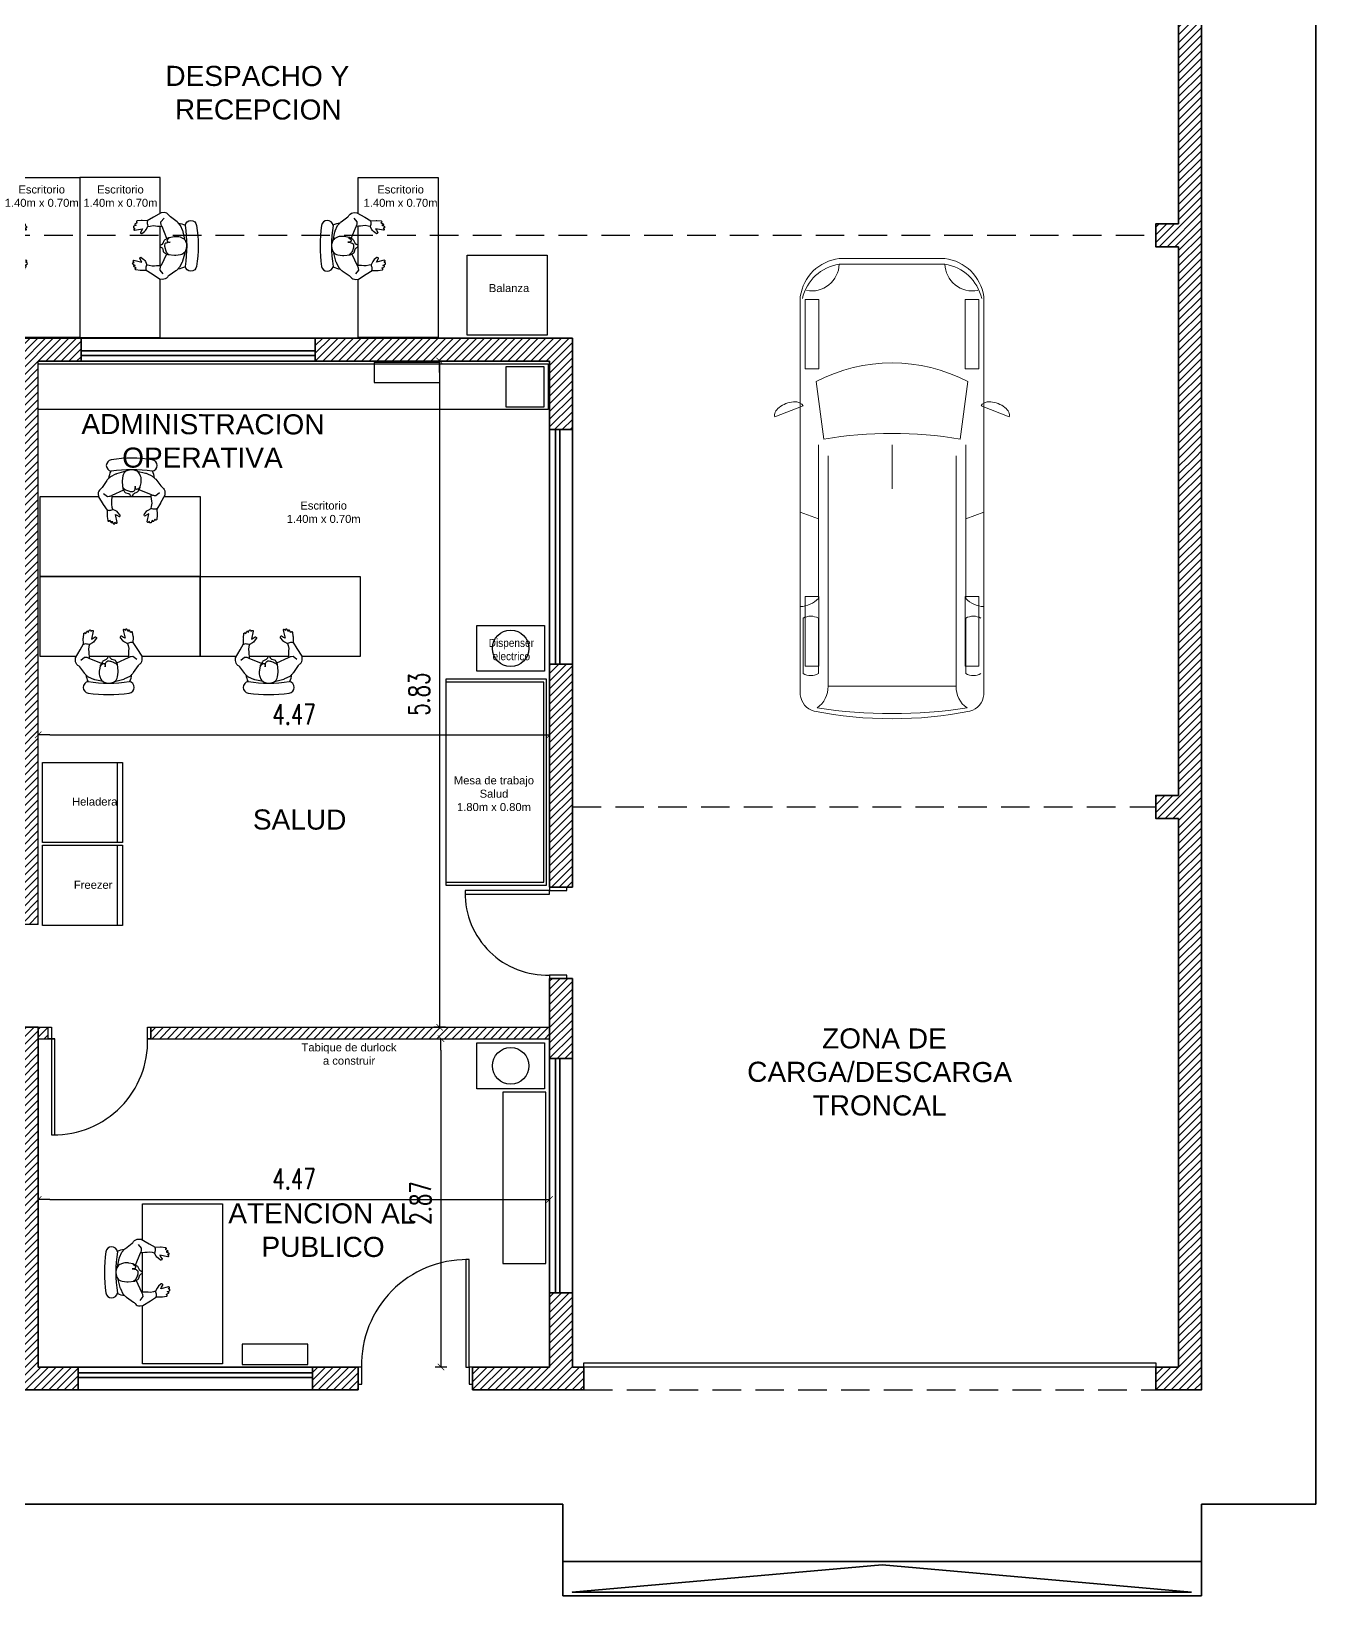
# Model space of a CAD drawing. Header units: millimetres. Extents: x 3046.5 to 3093.1, y 1438.1 to 1491.9.
# Drawn here: x 3081.73 to 3092.96, y 1439.12 to 1452.8 of the extents above; entities that cross this region are included whole.
import ezdxf

# ---------------------------------------------------------------- set-up
doc = ezdxf.new("R2010")
doc.units = ezdxf.units.MM
for name, pattern in [('AUDIT_I_201002150132-0', [0]), ('DASHED2', [0.375, 0.25, -0.125]), ('SOL - PB - Arquitectura$0$AUDIT_I_201002150132-0', [0])]:
    doc.linetypes.add(name, pattern=pattern)
for name, color, linetype, lineweight in [('- VA- Referencias', 2, 'Continuous', 0), ('hatch muros', 10, 'Continuous', 9), ('MUROS', 4, 'Continuous', 35)]:
    doc.layers.add(name, color=color, linetype=linetype, lineweight=lineweight)
doc.layers.add('000 - EQUIPAMIENTO', color=253, linetype='Continuous', lineweight=0, true_color=0xa1a1a1)
for name, color, linetype in [('carpinteria', 251, 'Continuous'), ('Cotas 2', 7, 'Continuous'), ('EQ - Mobiliario', 252, 'AUDIT_I_201002150132-0'), ('Inst AA', 160, 'AUDIT_I_201002150132-0'), ('Limitedpto', 1, 'Continuous'), ('Mobiliario', 251, 'Continuous'), ('Racks', 252, 'Continuous'), ('SOL - PB - Arquitectura$0$EQ - Mobiliario', 252, 'SOL - PB - Arquitectura$0$AUDIT_I_201002150132-0'), ('Tabiques', 10, 'Continuous'), ('Texto arq', 7, 'Continuous')]:
    doc.layers.add(name, color=color, linetype=linetype)
doc.styles.add('ARIAL', font='arial.ttf', dxfattribs={"width": 0.9})
doc.styles.add('COTAS', font='romans.shx', dxfattribs={"width": 0.7})
doc.styles.get("Standard").update_dxf_attribs({"font": 'arial.ttf'})
doc.dimstyles.new('100 ricki', dxfattribs={"dimtxt": 0.18, "dimasz": 0.1, "dimexe": 0.05, "dimexo": 0, "dimgap": 0.09, "dimtad": 1, "dimzin": 1, "dimdsep": 46, "dimtxsty": 'COTAS', "dimblk": 'COTA_N', "dimcen": 0.1, "dimse1": 1, "dimse2": 1, "dimclre": 256, "dimadec": 0, "dimazin": 0, "dimtfac": 1.388889, "dimtix": 1, "dimtmove": 2, "dimatfit": 3, "dimldrblk": 'COTA_N', "dimfxl": 1, "dimtolj": 1, "dimtzin": 4, "dimarcsym": 0})

# ---------------------------------------------------------------- blocks, each defined once
blk = doc.blocks.new('SOL - PB - Arquitectura$0$S11')
at = {"layer": 'SOL - PB - Arquitectura$0$EQ - Mobiliario'}
for points in [[(-0.05157, 0.353258), (-0.132673, 0.33131, 0.052358), (-0.142413, 0.327545), (-0.186929, 0.304734), (-0.211415, 0.281504, 0.053378), (-0.218314, 0.273397), (-0.259688, 0.212712, -0.078921), (-0.270449, 0.201298), (-0.274028, 0.198535, 0.253624), (-0.293316, 0.154953), (-0.291356, 0.13054), (-0.248933, 0.063996, 0.001509), (-0.24877, 0.063742), (-0.215435, 0.012144), (-0.215679, -0.033299, 0.039319), (-0.215104, -0.04113), (-0.209528, -0.077571, 0.271109), (-0.206347, -0.081494), (-0.202026, -0.083121, 0.56371), (-0.195302, -0.077831), (-0.194022, -0.074411), (-0.183012, -0.092915, 0.308624), (-0.178144, -0.095755), (-0.174821, -0.09552, 0.454858), (-0.170281, -0.089503), (-0.171597, -0.083247), (-0.161148, -0.103242, 0.307468), (-0.156198, -0.1059), (-0.150585, -0.105315, 0.419663), (-0.146141, -0.099731), (-0.146597, -0.092873), (-0.137417, -0.099456, 0.353703), (-0.131471, -0.101499), (-0.129802, -0.100891, 0.381475), (-0.126651, -0.095024), (-0.143368, -0.025513), (-0.130185, -0.031667), (-0.111054, -0.04281, 0.392799), (-0.104414, -0.041317), (-0.10084, -0.036105, 0.335675), (-0.101121, -0.030078), (-0.120712, -0.006551, 0.110367), (-0.137985, 0.006761), (-0.165212, 0.019472), (-0.170055, 0.037788), (-0.175656, 0.064976, 0.035291), (-0.172848, 0.142745)], [(0.048147, 0.35353), (0.121226, 0.337577, -0.052358), (0.13114, 0.334297), (0.176727, 0.313711), (0.202329, 0.291716, -0.053378), (0.20962, 0.283959), (0.253938, 0.22539, 0.078921), (0.265248, 0.21452), (0.268959, 0.211937, -0.253624), (0.290374, 0.16936), (0.289621, 0.14488), (0.250532, 0.076325, -0.001509), (0.250382, 0.076063), (0.219634, 0.022883), (0.222119, -0.022493, -0.039319), (0.221932, -0.030342), (0.21816, -0.067014, -0.271109), (0.215176, -0.07109), (0.210941, -0.072927, -0.56371), (0.203964, -0.067975), (0.202517, -0.064623), (0.192433, -0.083648, -0.308624), (0.187712, -0.086724), (0.184381, -0.086654, -0.454858), (0.179549, -0.080869), (0.180555, -0.074555), (0.171106, -0.095041, -0.307468), (0.166293, -0.09794), (0.160658, -0.097632, -0.419663), (0.155944, -0.092274), (0.156061, -0.085403), (0.147217, -0.09243, -0.353703), (0.141378, -0.094764), (0.139682, -0.09424, -0.381475), (0.136245, -0.088535), (0.149512, -0.018284), (0.136649, -0.025081), (0.118091, -0.037154, -0.392799), (0.111385, -0.03599), (0.107558, -0.030961, -0.335675), (0.107542, -0.024928), (0.125948, -0.000462, -0.110367), (0.142543, 0.013686), (0.16911, 0.027724), (0.173043, 0.046257), (0.177297, 0.073688, -0.035291), (0.170655, 0.151224)], [(-0.07161, 0.189774), (-0.172848, 0.142745, -0.136037), (-0.197574, 0.132634), (-0.212527, 0.130864), (-0.245783, 0.157093)], [(0.072112, 0.218185), (0.061747, 0.203843, -0.211627), (0.047748, 0.195681), (0.041131, 0.194946), (0.037744, 0.198336, -0.177498), (0.03196, 0.210828), (0.030915, 0.223496), (0.028353, 0.202562, -0.076282), (0.024248, 0.187959), (0.022908, 0.185009, -0.269675), (0.006512, 0.173362, -0.089564), (-0.011189, 0.174922), (-0.015424, 0.176078), (-0.042845, 0.184654), (-0.050929, 0.188121, -0.168212), (-0.075123, 0.210146), (-0.077121, 0.213814)], [(0.063464, 0.194726), (0.170655, 0.151224, 0.136037), (0.19585, 0.142345), (0.210872, 0.141315), (0.242793, 0.169152)], [(-0.218806, 0.016393), (-0.213085, 0.014459, 0.155319), (-0.182758, 0.013915), (-0.1648, 0.019279)], [(0.22279, 0.027293), (0.217172, 0.025079, -0.155319), (0.186909, 0.02304), (0.168708, 0.027511)]]:
    blk.add_lwpolyline(points, format="xyb", dxfattribs=at)
blk.add_lwpolyline([(0.002661, 0.135074), (0.005335, 0.137595, 0.128039), (0.01069, 0.146133), (0.011418, 0.148443, -0.219355), (0.022675, 0.160837), (0.045486, 0.170524, 0.17095), (0.055296, 0.179485), (0.072256, 0.21113, 0.07568), (0.074268, 0.216804), (0.081365, 0.253736, 0.047493), (0.082263, 0.263171), (0.082263, 0.288818, 0.10638), (0.077837, 0.309385), (0.067976, 0.331235, 0.20273), (0.039396, 0.357691), (0.021476, 0.364167, 0.135751), (-0.005104, 0.366216), (-0.033512, 0.360667, 0.197051), (-0.065203, 0.339812), (-0.069253, 0.333888, 0.116404), (-0.077514, 0.312455), (-0.083155, 0.271268, 0.060301), (-0.083344, 0.259253), (-0.07753, 0.203977, 0.09676), (-0.075281, 0.196645), (-0.063687, 0.174943, 0.215466), (-0.050631, 0.164899), (-0.030294, 0.16011), (-0.0272, 0.158969, -0.197631), (-0.015998, 0.148671), (-0.014185, 0.144792, 0.157943), (-0.005778, 0.135775), (-0.003197, 0.134342, 0.326668)], format="xyb", close=True, dxfattribs=at)
blk.add_lwpolyline([(0, 0.367213), (-0.001653, 0.366766)], dxfattribs=at)
for centre, radius, start, end in [((-0.171802, 0.404209), 0.0508, 98.455473, 261.544527), ((0, -0.751491), 1.2192, 81.544527, 98.455473), ((0.171802, 0.404209), 0.0508, 278.455473, 81.544527), ((-0.00143, 0.264479), 0.203175, 153.61801, 172.948325), ((0, -0.851987), 1.2192, 81.544527, 98.455473), ((-0.00143, 0.264479), 0.203175, 8.377378, 26.212212)]:
    blk.add_arc(centre, radius, start, end, dxfattribs=at)
blk = doc.blocks.new('SOL - PB - Arquitectura$0$escritorio_1.40x0.80')
at = {"layer": 'SOL - PB - Arquitectura$0$EQ - Mobiliario'}
for points in [[(0, 0.315978), (0, 0), (-0.7, 0), (-0.7, 1.4), (0, 1.4), (0, 0.890842)], [(0, 0.771842), (0, 0.428037)]]:
    blk.add_lwpolyline(points, dxfattribs=at)
at = {"layer": 'SOL - PB - Arquitectura$0$EQ - Mobiliario', "rotation": 270}
blk.add_blockref('SOL - PB - Arquitectura$0$S11', (-0.133713, 0.599231), dxfattribs=at)
blk = doc.blocks.new('KANGOO')
for p, q in [((-2.737242, 0.778598), (-2.641047, 1.024974)), ((-3.693404, 0.802572), (-0.209641, 0.802572)), ((-1.806992, 0.802572), (-1.748256, 0.644637)), ((-2.95039, 0.663322), (-2.446906, 0.59575)), ((-1.053335, 0.644637), (-2.395262, 0.644637)), ((-2.301043, 0.56033), (-0.284925, 0.56033)), ((-0.87977, 0.644637), (-0.395769, 0.644637)), ((-0.284925, 0.56033), (-0.284925, -0.56033)), ((-4.026429, -0.462854), (-4.026429, 0.462854)), ((-3.976895, -0.462854), (-3.976895, 0.462854)), ((-2.397163, 0), (-2.010839, 0)), ((-2.95039, -0.663322), (-2.446906, -0.59575)), ((-1.053335, -0.644637), (-2.395262, -0.644637)), ((-2.301043, -0.56033), (-0.284925, -0.56033)), ((-1.806992, -0.802572), (-1.748256, -0.644637)), ((-0.87977, -0.644637), (-0.395769, -0.644637)), ((-3.693404, -0.802572), (-0.209641, -0.802572)), ((-2.737242, -0.778598), (-2.641047, -1.024974)), ((-0.87977, -0.778172), (-0.395769, -0.778172))]:
    blk.add_line(p, q)
for points in [[(-3.668093, 0.64), (-3.060934, 0.64), (-3.060934, 0.76), (-3.668093, 0.76)], [(-1.068093, 0.64), (-0.460934, 0.64), (-0.460934, 0.76), (-1.068093, 0.76)], [(-3.668093, -0.64), (-3.060934, -0.64), (-3.060934, -0.76), (-3.668093, -0.76)], [(-1.068093, -0.64), (-0.460934, -0.64), (-0.460934, -0.76), (-1.068093, -0.76)]]:
    blk.add_lwpolyline(points, close=True)
for centre, radius, start, end in [((-3.636227, 0.413431), 0.39332, 98.358775, 172.781316), ((-3.590371, 0.402664), 0.391182, 102.848735, 171.148873), ((-3.982819, 0.703646), 0.240865, 271.40927, 10.889441), ((-1.212605, 0.812641), 0.231499, 313.471147, 357.507289), ((-0.763087, 0.711405), 0.134436, 150.221317, 209.778683), ((-0.512453, 0.711405), 0.134436, 330.221317, 29.778683), ((-0.224226, 0.641384), 0.161847, 14.410273, 84.829528), ((-1.670208, 0), 1.441826, 152.609224, 207.390776), ((1.182271, 0), 3.67775, 170.677721, 189.322279), ((-0.277682, 0.783297), 0.223085, 268.139402, 325.204357), ((-4.475079, 0), 4.429438, 351.483249, 8.516751), ((-3.477162, 0), 3.477162, 348.694533, 11.305467), ((-3.636227, -0.413431), 0.39332, 187.218684, 261.641225), ((-3.590371, -0.402664), 0.391182, 188.851127, 257.151265), ((-3.982819, -0.703646), 0.240865, 349.110559, 88.59073), ((-1.212605, -0.812641), 0.231499, 2.492711, 46.528853), ((-0.763087, -0.711405), 0.134436, 150.221317, 209.778683), ((-0.512453, -0.711405), 0.134436, 330.221317, 29.778683), ((-0.277682, -0.783297), 0.223085, 34.795643, 91.860598), ((-0.224226, -0.641384), 0.161847, 275.170472, 345.589727)]:
    blk.add_arc(centre, radius, start, end)
at = {"extrusion": (0, 0, -1)}
blk.add_ellipse((-2.689144, 0.901786), major_axis=(-0.048098, -0.123188), ratio=0.551973, start_param=0, end_param=3.141592654, dxfattribs=at)
blk.add_ellipse((-2.689144, -0.901786), major_axis=(-0.048098, 0.123188), ratio=0.551973, start_param=0, end_param=3.141592654)
blk = doc.blocks.new('mesa_trabajo_1.80x.83')
blk.add_lwpolyline([(0, 0.88), (-1.8, 0.88), (-1.8, 0), (0, 0)], close=True)
blk.add_lwpolyline([(-1.775, 0.88), (-1.775, 0.025), (-0.025, 0.025), (-0.025, 0.88)])
blk = doc.blocks.new('COTA_N')
for p, q in [((-1, 0), (0, 0)), ((0, 0.5), (0, -0.5))]:
    blk.add_line(p, q)
at = {"const_width": 0.065}
blk.add_lwpolyline([(0.141421, 0.141421), (0.282843, 0.282843), (0, 0), (-0.141421, -0.141421), (-0.282843, -0.282843)], dxfattribs=at)
blk = doc.blocks.new('*D29')
at = {"layer": 'Cotas 2', "color": 0, "lineweight": -2, "ltscale": 0.01}
blk.add_line((3085.299737, 1449.819109), (3085.299737, 1444.190952), dxfattribs=at)
at = {"layer": 'Cotas 2', "color": 0, "lineweight": -2, "ltscale": 0.01, "xscale": 0.1, "yscale": 0.1, "zscale": 0.1}
for p, rotation in [((3085.299737, 1449.919109), 90), ((3085.299737, 1444.090952), 270)]:
    blk.add_blockref('COTA_N', p, dxfattribs=dict(at, rotation=rotation))
at = {"layer": 'Cotas 2', "color": 0, "ltscale": 0.01, "insert": (3085.119737, 1447.00503), "char_height": 0.18, "attachment_point": 5, "rotation": 90, "style": 'COTAS'}
blk.add_mtext('\\A1;5.83', dxfattribs=at)
blk = doc.blocks.new('*D30')
at = {"layer": 'Cotas 2', "color": 0, "lineweight": -2, "ltscale": 0.01}
blk.add_line((3081.887654, 1446.6491), (3086.162289, 1446.6491), dxfattribs=at)
at = {"layer": 'Cotas 2', "color": 0, "lineweight": -2, "ltscale": 0.01, "xscale": 0.1, "yscale": 0.1, "zscale": 0.1, "rotation": 180}
blk.add_blockref('COTA_N', (3081.787654, 1446.6491), dxfattribs=at)
at = {"layer": 'Cotas 2', "color": 0, "lineweight": -2, "ltscale": 0.01, "xscale": 0.1, "yscale": 0.1, "zscale": 0.1}
blk.add_blockref('COTA_N', (3086.262289, 1446.6491), dxfattribs=at)
at = {"layer": 'Cotas 2', "color": 0, "ltscale": 0.01, "insert": (3084.024972, 1446.8291), "char_height": 0.18, "attachment_point": 5, "style": 'COTAS'}
blk.add_mtext('\\A1;4.47', dxfattribs=at)
blk = doc.blocks.new('*D31')
at = {"layer": 'Cotas 2', "color": 0, "lineweight": -2, "ltscale": 0.01}
blk.add_line((3085.311479, 1443.890952), (3085.311479, 1441.219109), dxfattribs=at)
at = {"layer": 'Cotas 2', "color": 0, "lineweight": -2, "ltscale": 0.01, "xscale": 0.1, "yscale": 0.1, "zscale": 0.1}
for p, rotation in [((3085.311479, 1443.990952), 90), ((3085.311479, 1441.119109), 270)]:
    blk.add_blockref('COTA_N', p, dxfattribs=dict(at, rotation=rotation))
at = {"layer": 'Cotas 2', "color": 0, "ltscale": 0.01, "insert": (3085.131479, 1442.55503), "char_height": 0.18, "attachment_point": 5, "rotation": 90, "style": 'COTAS'}
blk.add_mtext('\\A1;2.87', dxfattribs=at)
blk = doc.blocks.new('*D25')
at = {"layer": 'Cotas 2', "color": 0, "lineweight": -2, "ltscale": 0.01}
blk.add_line((3081.887654, 1442.585107), (3086.162289, 1442.585107), dxfattribs=at)
at = {"layer": 'Cotas 2', "color": 0, "lineweight": -2, "ltscale": 0.01, "xscale": 0.1, "yscale": 0.1, "zscale": 0.1, "rotation": 180}
blk.add_blockref('COTA_N', (3081.787654, 1442.585107), dxfattribs=at)
at = {"layer": 'Cotas 2', "color": 0, "lineweight": -2, "ltscale": 0.01, "xscale": 0.1, "yscale": 0.1, "zscale": 0.1}
blk.add_blockref('COTA_N', (3086.262289, 1442.585107), dxfattribs=at)
at = {"layer": 'Cotas 2', "color": 0, "ltscale": 0.01, "insert": (3084.024972, 1442.765107), "char_height": 0.18, "attachment_point": 5, "style": 'COTAS'}
blk.add_mtext('\\A1;4.47', dxfattribs=at)

msp = doc.modelspace()

# ---------------------------------------------------------------- hatches: boundary and pattern name
at = {"layer": 'hatch muros'}
h = msp.add_hatch(dxfattribs=at)
h.set_pattern_fill('ANSI31', color=252, scale=0.015)
h.set_pattern_definition([(45, (3047.66479, 1449.08229), (-0.03367596, 0.03367596), [])])
h.paths.add_polyline_path([(3069.815, 1479.045), (3069.815, 1476.119), (3069.415, 1476.119), (3069.415, 1475.919), (3069.815, 1475.919), (3069.815, 1471.119), (3069.415, 1471.119), (3069.415, 1470.919), (3069.815, 1470.919), (3069.815, 1466.119), (3069.415, 1466.119), (3069.415, 1465.919), (3069.815, 1465.919), (3069.815, 1461.119), (3069.415, 1461.119), (3069.415, 1460.919), (3069.815, 1460.919), (3069.815, 1456.119), (3069.415, 1456.119), (3069.415, 1455.919), (3069.815, 1455.919), (3069.815, 1452.524), (3070.015, 1452.541), (3070.015, 1455.919), (3070.215, 1455.919), (3070.215, 1456.119), (3070.015, 1456.119), (3070.015, 1460.919), (3070.215, 1460.919), (3070.215, 1461.119), (3070.015, 1461.119), (3070.015, 1465.919), (3070.215, 1465.919), (3070.215, 1466.119), (3070.015, 1466.119), (3070.015, 1470.919), (3070.215, 1470.919), (3070.215, 1471.119), (3070.015, 1471.119), (3070.015, 1475.919), (3070.215, 1475.919), (3070.215, 1476.119), (3070.015, 1476.119), (3070.015, 1479.042)])
h.paths.add_polyline_path([(3047.665, 1449.082), (3047.665, 1479.284), (3047.865, 1479.281), (3047.865, 1476.119), (3048.065, 1476.119), (3048.065, 1475.919), (3047.865, 1475.919), (3047.865, 1471.119), (3048.065, 1471.119), (3048.065, 1470.919), (3047.865, 1470.919), (3047.865, 1466.119), (3048.065, 1466.119), (3048.065, 1465.919), (3047.865, 1465.919), (3047.865, 1461.119), (3048.065, 1461.119), (3048.065, 1460.919), (3047.865, 1460.919), (3047.865, 1456.119), (3048.065, 1456.119), (3048.065, 1455.919), (3047.865, 1455.919), (3047.865, 1451.119), (3048.065, 1451.119), (3048.065, 1450.919), (3047.865, 1450.919), (3047.865, 1449.082)])
h.paths.add_polyline_path([(3091.765, 1478.808), (3091.965, 1478.806), (3091.965, 1449.082), (3091.765, 1449.082), (3091.765, 1450.919), (3091.565, 1450.919), (3091.565, 1451.119), (3091.765, 1451.119), (3091.765, 1455.919), (3091.565, 1455.919), (3091.565, 1456.119), (3091.765, 1456.119), (3091.765, 1460.919), (3091.565, 1460.919), (3091.565, 1461.119), (3091.765, 1461.119), (3091.765, 1465.919), (3091.565, 1465.919), (3091.565, 1466.119), (3091.765, 1466.119), (3091.765, 1470.919), (3091.565, 1470.919), (3091.565, 1471.119), (3091.765, 1471.119), (3091.765, 1475.919), (3091.565, 1475.919), (3091.565, 1476.119), (3091.765, 1476.119)])
at = {"layer": 'hatch muros', "ltscale": 10}
h = msp.add_hatch(dxfattribs=at)
h.set_pattern_fill('ANSI31', color=252, scale=0.015)
h.set_pattern_definition([(45, (3047.66479, 1440.91911), (-0.03367596, 0.03367596), [])])
h.paths.add_polyline_path([(3053.067, 1440.919), (3053.067, 1441.119), (3057.688, 1441.119), (3057.688, 1444.091), (3057.888, 1444.091), (3057.888, 1441.119), (3059.488, 1441.119), (3059.488, 1443.941), (3058.638, 1443.941), (3058.638, 1444.091), (3059.638, 1444.091), (3059.638, 1441.119), (3064.412, 1441.119), (3064.412, 1440.919)])
h.paths.add_polyline_path([(3079.807, 1449.919), (3079.807, 1450.119), (3080.038, 1450.119), (3080.038, 1448.319), (3081.638, 1448.319), (3081.638, 1449.919), (3080.788, 1449.919), (3080.788, 1450.119), (3082.162, 1450.119), (3082.162, 1449.919), (3081.788, 1449.919), (3081.788, 1445.619), (3081.787, 1445.619), (3081.787, 1445.519), (3081.788, 1445.519), (3081.788, 1444.991), (3081.638, 1444.991), (3081.638, 1445.419), (3080.038, 1445.419), (3080.038, 1444.992), (3079.838, 1444.992), (3079.838, 1445.619), (3081.638, 1445.619), (3081.638, 1446.59), (3080.788, 1446.59), (3080.788, 1446.79), (3081.638, 1446.79), (3081.638, 1448.169), (3080.038, 1448.169), (3080.038, 1446.419), (3079.838, 1446.419), (3079.838, 1449.919)])
h.paths.add_polyline_path([(3079.727, 1440.919), (3079.727, 1441.119), (3079.838, 1441.119), (3079.838, 1444.091), (3080.038, 1444.091), (3080.038, 1441.119), (3081.638, 1441.119), (3081.638, 1443.941), (3080.788, 1443.941), (3080.788, 1444.091), (3081.788, 1444.091), (3081.788, 1441.119), (3082.138, 1441.119), (3082.138, 1440.919)])
h.paths.add_polyline_path([(3047.665, 1449.082), (3047.865, 1449.082), (3047.865, 1446.119), (3048.065, 1446.119), (3048.065, 1445.919), (3047.865, 1445.919), (3047.865, 1441.119), (3048.065, 1441.119), (3048.065, 1440.919), (3047.665, 1440.919)])
h.paths.add_polyline_path([(3084.212, 1449.919), (3084.212, 1450.119), (3086.462, 1450.119), (3086.462, 1449.319), (3086.262, 1449.319), (3086.262, 1449.919), (3084.212, 1449.919)])
h.paths.add_polyline_path([(3085.588, 1440.919), (3085.588, 1441.119), (3086.262, 1441.119), (3086.262, 1441.769), (3086.462, 1441.769), (3086.462, 1441.119), (3086.562, 1441.119), (3086.562, 1440.919)])
h.paths.add_polyline_path([(3075.257, 1440.919), (3075.257, 1441.119), (3075.357, 1441.119), (3075.357, 1441.769), (3075.557, 1441.769), (3075.557, 1441.119), (3076.227, 1441.119), (3076.227, 1440.919)])
h.paths.add_polyline_path([(3075.357, 1446.019), (3075.357, 1443.819), (3075.557, 1443.819), (3075.557, 1447.269), (3075.357, 1447.269)])
h.paths.add_polyline_path([(3075.357, 1449.319), (3075.357, 1450.119), (3076.157, 1450.119), (3076.157, 1449.919), (3075.557, 1449.919), (3075.557, 1449.319)])
h.paths.add_polyline_path([(3086.262, 1445.317), (3086.262, 1447.269), (3086.462, 1447.269), (3086.462, 1445.317)])
h.paths.add_polyline_path([(3086.262, 1443.819), (3086.262, 1444.517), (3086.462, 1444.517), (3086.462, 1443.819)])
h.paths.add_polyline_path([(3077.157, 1449.919), (3077.157, 1450.119), (3077.757, 1450.119), (3077.757, 1449.919), (3077.157, 1449.919)])
h.paths.add_polyline_path([(3077.227, 1440.919), (3077.227, 1441.119), (3077.677, 1441.119), (3077.677, 1440.919)])
h.paths.add_polyline_path([(3084.188, 1440.919), (3084.188, 1441.119), (3084.588, 1441.119), (3084.588, 1440.919)])
at = {"layer": 'hatch muros'}
h = msp.add_hatch(dxfattribs=at)
h.set_pattern_fill('ANSI31', color=252, scale=0.015)
h.set_pattern_definition([(45, (3091.56479, 1440.91911), (-0.03367596, 0.03367596), [])])
h.paths.add_polyline_path([(3091.565, 1446.019), (3091.565, 1446.119), (3091.765, 1446.119), (3091.765, 1449.082), (3091.965, 1449.082), (3091.965, 1440.919), (3091.565, 1440.919), (3091.565, 1441.119), (3091.765, 1441.119), (3091.765, 1445.919), (3091.565, 1445.919)])
at = {"layer": 'Tabiques', "ltscale": 10}
h = msp.add_hatch(dxfattribs=at)
h.set_pattern_fill('ANSI31', color=256, scale=0.015)
h.set_pattern_definition([(45, (550.864274, 2479.568016), (-0.03367596045, 0.03367596045), [])])
h.paths.add_polyline_path([(3081.874, 1444.091), (3081.788, 1444.091), (3081.788, 1443.991), (3081.874, 1443.991)])
h.paths.add_polyline_path([(3086.262, 1444.091), (3082.774, 1444.091), (3082.774, 1443.991), (3086.262, 1443.991)])

# ---------------------------------------------------------------- linework, layer by layer
at = {"color": 8, "linetype": 'DASHED2'}
for p, q in [((3070.215, 1451.019), (3091.565, 1451.019)), ((3086.462, 1446.019), (3091.565, 1446.019)), ((3086.562, 1440.919), (3091.605, 1440.919))]:
    msp.add_line(p, q, dxfattribs=at)
msp.add_lwpolyline([(3080.81, 1450.119), (3082.06, 1450.119)])
at = {"color": 4, "ltscale": 10}
for points in [[(3081.788, 1444.991), (3081.788, 1449.919)], [(3081.788, 1444.991), (3081.638, 1444.991)]]:
    msp.add_lwpolyline(points, dxfattribs=at)
at = {"color": 2}
for points in [[(3085.522, 1445.287), (3085.522, 1445.257), (3086.262, 1445.257), (3086.262, 1445.287)], [(3086.262, 1445.317), (3086.262, 1445.287), (3086.412, 1445.287), (3086.412, 1445.317)], [(3086.262, 1444.547), (3086.262, 1444.517), (3086.412, 1444.517), (3086.412, 1444.547)], [(3085.558, 1442.059), (3085.528, 1442.059), (3085.528, 1441.119), (3085.558, 1441.119)], [(3084.618, 1441.119), (3084.588, 1441.119), (3084.588, 1440.969), (3084.618, 1440.969)], [(3085.588, 1441.119), (3085.558, 1441.119), (3085.558, 1440.969), (3085.588, 1440.969)], [(3086.562, 1441.157), (3091.565, 1441.157), (3091.565, 1441.119), (3086.562, 1441.119)]]:
    msp.add_lwpolyline(points, close=True, dxfattribs=at)
at = {"color": 1}
for centre, radius, start, end in [((3086.24, 1445.265), 0.718, 179.4014, 271.7719), ((3085.535, 1441.141), 0.918, 89.5318, 181.3899)]:
    msp.add_arc(centre, radius, start, end, dxfattribs=at)
at = {"layer": 'carpinteria'}
for p, q in [((3082.06, 1450.119), (3082.162, 1450.119)), ((3084.212, 1450.119), (3084.26, 1450.119)), ((3082.06, 1449.919), (3082.162, 1449.919)), ((3084.212, 1449.919), (3084.26, 1449.919)), ((3086.262, 1447.269), (3086.262, 1447.176))]:
    msp.add_line(p, q, dxfattribs=at)
at = {"layer": 'EQ - Mobiliario'}
for p, q in [((3081.788, 1449.895), (3086.249, 1449.895)), ((3086.249, 1449.895), (3086.249, 1449.495)), ((3086.249, 1449.495), (3081.788, 1449.495))]:
    msp.add_line(p, q, dxfattribs=at)
for points in [[(3085.883, 1449.87), (3086.211, 1449.87), (3086.211, 1449.515), (3085.883, 1449.515)], [(3086.229, 1443.523), (3085.854, 1443.523), (3085.854, 1442.025), (3086.229, 1442.025)]]:
    msp.add_lwpolyline(points, close=True, dxfattribs=at)
at = {"layer": 'Inst AA', "linetype": 'ByBlock'}
for points in [[(3085.302, 1449.731), (3085.302, 1449.907), (3084.726, 1449.907), (3084.726, 1449.731)], [(3084.146, 1441.142), (3084.146, 1441.318), (3083.571, 1441.318), (3083.571, 1441.142)]]:
    msp.add_lwpolyline(points, close=True, dxfattribs=at)
at = {"layer": 'Limitedpto', "ltscale": 0.01}
for p, q in [((3081.788, 1444.091), (3081.904, 1444.091)), ((3081.788, 1443.991), (3081.934, 1443.991))]:
    msp.add_line(p, q, dxfattribs=at)
at = {"layer": 'Mobiliario'}
for p, q in [((3082.479, 1446.408), (3082.479, 1445.708)), ((3082.479, 1445.683), (3082.479, 1444.983))]:
    msp.add_line(p, q, dxfattribs=at)
for points in [[(3085.54, 1450.845), (3086.24, 1450.845), (3086.24, 1450.145), (3085.54, 1450.145)], [(3082.526, 1446.408), (3082.526, 1445.708), (3081.826, 1445.708), (3081.826, 1446.408)], [(3082.526, 1445.683), (3082.526, 1444.983), (3081.826, 1444.983), (3081.826, 1445.683)]]:
    msp.add_lwpolyline(points, close=True, dxfattribs=at)
at = {"layer": 'MUROS', "color": 1, "ltscale": 10}
for p, q in [((3092.965, 1439.919), (3092.965, 1491.919)), ((3082.162, 1450.009), (3084.212, 1450.009)), ((3082.162, 1449.969), (3084.212, 1449.969)), ((3086.312, 1447.269), (3086.312, 1449.319)), ((3086.352, 1447.269), (3086.352, 1449.319)), ((3086.312, 1441.769), (3086.312, 1443.819)), ((3086.352, 1441.769), (3086.352, 1443.819)), ((3082.138, 1441.069), (3084.188, 1441.069)), ((3082.138, 1441.029), (3084.188, 1441.029)), ((3075.401, 1439.919), (3086.378, 1439.919)), ((3086.378, 1439.919), (3086.378, 1439.419)), ((3086.378, 1439.419), (3091.965, 1439.419)), ((3086.378, 1439.119), (3091.965, 1439.119))]:
    msp.add_line(p, q, dxfattribs=at)
at = {"layer": 'MUROS', "color": 4, "ltscale": 10}
for p, q in [((3091.965, 1490.919), (3091.965, 1440.919)), ((3091.765, 1451.119), (3091.765, 1455.919)), ((3091.765, 1446.119), (3091.765, 1450.919)), ((3091.765, 1441.119), (3091.765, 1445.919)), ((3081.788, 1441.119), (3082.138, 1441.119)), ((3079.727, 1440.919), (3082.138, 1440.919))]:
    msp.add_line(p, q, dxfattribs=at)
at = {"layer": 'MUROS'}
for p, q in [((3080.788, 1450.119), (3082.162, 1450.119)), ((3082.162, 1449.919), (3082.162, 1450.119)), ((3084.212, 1450.119), (3086.462, 1450.119)), ((3084.212, 1449.919), (3084.212, 1450.119)), ((3084.26, 1450.119), (3086.462, 1450.119)), ((3086.462, 1450.119), (3086.462, 1449.319)), ((3081.788, 1449.919), (3082.162, 1449.919)), ((3084.212, 1449.919), (3086.262, 1449.919)), ((3086.262, 1449.919), (3086.262, 1449.319)), ((3086.262, 1449.319), (3086.462, 1449.319)), ((3086.262, 1447.269), (3086.262, 1445.317)), ((3086.262, 1447.269), (3086.462, 1447.269)), ((3086.462, 1447.269), (3086.462, 1445.317)), ((3086.262, 1445.317), (3086.462, 1445.317)), ((3086.262, 1443.819), (3086.262, 1444.517)), ((3086.262, 1444.517), (3086.462, 1444.517)), ((3086.462, 1444.517), (3086.462, 1443.819)), ((3086.262, 1443.819), (3086.462, 1443.819)), ((3086.262, 1441.119), (3086.262, 1441.769)), ((3086.262, 1441.769), (3086.462, 1441.769)), ((3086.462, 1441.769), (3086.462, 1441.119)), ((3082.138, 1441.119), (3082.138, 1440.919)), ((3084.188, 1441.119), (3084.588, 1441.119)), ((3084.188, 1441.119), (3084.188, 1440.919)), ((3084.588, 1441.119), (3084.588, 1440.919)), ((3085.588, 1441.119), (3086.262, 1441.119)), ((3085.588, 1441.119), (3085.588, 1440.919)), ((3086.462, 1441.119), (3086.562, 1441.119)), ((3086.562, 1440.919), (3086.562, 1441.119)), ((3084.188, 1440.919), (3084.588, 1440.919)), ((3085.588, 1440.919), (3086.562, 1440.919))]:
    msp.add_line(p, q, dxfattribs=at)
at = {"layer": 'MUROS', "color": 2, "ltscale": 10}
for p, q in [((3082.162, 1450.119), (3084.212, 1450.119)), ((3082.162, 1449.919), (3084.212, 1449.919)), ((3086.262, 1447.269), (3086.262, 1449.319)), ((3086.462, 1447.269), (3086.462, 1449.319)), ((3086.262, 1441.769), (3086.262, 1443.819)), ((3086.462, 1441.769), (3086.462, 1443.819)), ((3082.138, 1441.119), (3084.188, 1441.119)), ((3082.138, 1440.919), (3084.188, 1440.919))]:
    msp.add_line(p, q, dxfattribs=at)
at = {"layer": 'MUROS', "color": 1}
for p, q in [((3091.965, 1439.919), (3092.965, 1439.919)), ((3091.965, 1439.919), (3091.965, 1439.419)), ((3086.378, 1439.419), (3086.378, 1439.119)), ((3091.965, 1439.419), (3091.965, 1439.119))]:
    msp.add_line(p, q, dxfattribs=at)
at = {"layer": 'MUROS', "color": 4, "ltscale": 10}
for points in [[(3091.765, 1451.119), (3091.565, 1451.119), (3091.565, 1450.919), (3091.765, 1450.919)], [(3091.765, 1446.119), (3091.565, 1446.119), (3091.565, 1445.919), (3091.765, 1445.919)], [(3081.788, 1441.119), (3081.788, 1444.091), (3080.788, 1444.091)], [(3091.765, 1441.119), (3091.565, 1441.119), (3091.565, 1440.919), (3091.965, 1440.919), (3091.965, 1441.119)]]:
    msp.add_lwpolyline(points, dxfattribs=at)
at = {"layer": 'MUROS', "color": 1}
msp.add_lwpolyline([(3091.878, 1439.151), (3089.172, 1439.39), (3086.46, 1439.151)], close=True, dxfattribs=at)
at = {"layer": 'Racks', "color": 251}
for points in [[(3085.625, 1447.206), (3085.625, 1447.606), (3086.217, 1447.606), (3086.217, 1447.206)], [(3085.625, 1443.554), (3085.625, 1443.954), (3086.217, 1443.954), (3086.217, 1443.554)]]:
    msp.add_lwpolyline(points, close=True, dxfattribs=at)
for centre in [(3085.921, 1447.406), (3085.921, 1443.754)]:
    msp.add_circle(centre, 0.16, dxfattribs=at)
at = {"layer": 'Tabiques', "color": 10}
for p, q in [((3082.744, 1444.091), (3086.262, 1444.091)), ((3082.744, 1443.991), (3086.262, 1443.991))]:
    msp.add_line(p, q, dxfattribs=at)
for points in [[(3081.874, 1444.091), (3081.904, 1444.091), (3081.904, 1443.991), (3081.874, 1443.991)], [(3081.904, 1443.151), (3081.934, 1443.151), (3081.934, 1443.991), (3081.904, 1443.991)], [(3082.744, 1444.091), (3082.774, 1444.091), (3082.774, 1443.991), (3082.744, 1443.991)]]:
    msp.add_lwpolyline(points, close=True, dxfattribs=at)
msp.add_lwpolyline([(3082.774, 1443.991), (3082.774, 1444.091)], dxfattribs=at)
msp.add_arc((3081.926, 1443.969), 0.819, 269.475, 1.5064, dxfattribs=at)

# ---------------------------------------------------------------- block references
at = {"layer": '000 - EQUIPAMIENTO', "rotation": 270}
msp.add_blockref('KANGOO', (3089.258, 1446.79), dxfattribs=at)
at = {"layer": 'EQ - Mobiliario'}
for p, rotation in [((3083.205, 1448.735), 90), ((3081.805, 1447.335), 270), ((3083.205, 1447.335), 270), ((3082.7, 1442.547), 180)]:
    msp.add_blockref('SOL - PB - Arquitectura$0$escritorio_1.40x0.80', p, dxfattribs=dict(at, rotation=rotation))
at = {"layer": 'Mobiliario', "rotation": 90}
msp.add_blockref('mesa_trabajo_1.80x.83', (3086.235, 1447.135), dxfattribs=at)
at = {"layer": 'SOL - PB - Arquitectura$0$EQ - Mobiliario', "rotation": 180}
for p in [(3081.453, 1451.526), (3084.587, 1451.526)]:
    msp.add_blockref('SOL - PB - Arquitectura$0$escritorio_1.40x0.80', p, dxfattribs=at)
at = {"layer": 'SOL - PB - Arquitectura$0$EQ - Mobiliario', "xscale": -1, "rotation": 180}
msp.add_blockref('SOL - PB - Arquitectura$0$escritorio_1.40x0.80', (3082.853, 1451.526), dxfattribs=at)

# ---------------------------------------------------------------- texts
at = {"layer": '- VA- Referencias', "char_height": 0.17568, "attachment_point": 1, "rotation": 359.92}
for s, insert in [('\\pi0.30175;DESPACHO Y \\P\\pi0.38611;RECEPCION', (3082.598, 1452.502)), ('\\pi0.04248;ADMINISTRACION \\P\\pi0.39935;OPERATIVA', (3082.123, 1449.456)), ('\\pi0.69882;SALUD', (3082.967, 1445.998)), ('\\pxqc;{\\W1.2074; }ZONA DE CARGA/DESCARGA\\PTRONCAL', (3088.054, 1444.083)), ('\\pi0.28209;ATENCION AL \\P\\pi0.57222;PUBLICO', (3083.169, 1442.553))]:
    msp.add_mtext_dynamic_manual_height_columns(s, width=2.19192, gutter_width=12.5, heights=[0], dxfattribs=dict(at, insert=insert))
at = {"layer": 'Mobiliario', "color": 2, "char_height": 0.07, "width": 0.74925, "attachment_point": 5}
for s, insert in [('Balanza', (3085.907, 1450.557)), ('Heladera', (3082.282, 1446.065)), ('Freezer', (3082.268, 1445.337))]:
    msp.add_mtext(s, dxfattribs=dict(at, insert=insert))
at = {"layer": 'Mobiliario', "color": 2, "insert": (3085.927, 1447.395), "char_height": 0.07, "width": 0.59325, "attachment_point": 5, "style": 'ARIAL'}
msp.add_mtext('Dispenser electrico', dxfattribs=at)
at = {"layer": 'Tabiques', "color": 10, "insert": (3084.507, 1443.857), "char_height": 0.07, "width": 1.28774, "attachment_point": 5}
msp.add_mtext('Tabique de durlock \\Pa construir', dxfattribs=at)
at = {"layer": 'Texto arq', "color": 2, "char_height": 0.07, "width": 0.92274, "attachment_point": 5}
for s, insert in [('\\pxqc;Escritorio\\P1.40m x 0.70m', (3081.818, 1451.361)), ('\\pxqc;Escritorio\\P1.40m x 0.70m', (3082.507, 1451.361)), ('\\pxqc;Escritorio\\P1.40m x 0.70m', (3084.958, 1451.361)), ('\\pxqc;Escritorio\\P1.40m x 0.70m', (3084.285, 1448.596)), ('\\pxqc;Mesa de trabajo Salud\\P1.80m x 0.80m', (3085.775, 1446.134))]:
    msp.add_mtext(s, dxfattribs=dict(at, insert=insert))

# ---------------------------------------------------------------- dimensions: what is measured, and where the dimension line sits
at = {"layer": 'Cotas 2', "ltscale": 0.01}
for base, p1, p2, picture, middle in [((3085.3, 1444.091), (3085.396, 1449.919), (3085.396, 1444.091), '*D29', (3085.12, 1447.005)), ((3085.311, 1441.119), (3085.33, 1443.991), (3085.588, 1441.119), '*D31', (3085.131, 1442.555))]:
    dim = msp.add_linear_dim(base=base, p1=p1, p2=p2, angle=90, dimstyle='100 ricki', dxfattribs=at)
    dim.commit()
    dim.dimension.update_dxf_attribs({"geometry": picture, "text_midpoint": middle})
for base, p1, p2, picture, middle in [((3086.262, 1446.649), (3081.788, 1446.649), (3086.262, 1446.649), '*D30', (3084.025, 1446.829)), ((3086.262, 1442.585), (3081.788, 1442.585), (3086.262, 1442.585), '*D25', (3084.025, 1442.765))]:
    dim = msp.add_linear_dim(base=base, p1=p1, p2=p2, dimstyle='100 ricki', dxfattribs=at)
    dim.commit()
    dim.dimension.update_dxf_attribs({"geometry": picture, "text_midpoint": middle})

doc.saveas('drawing.dxf')
